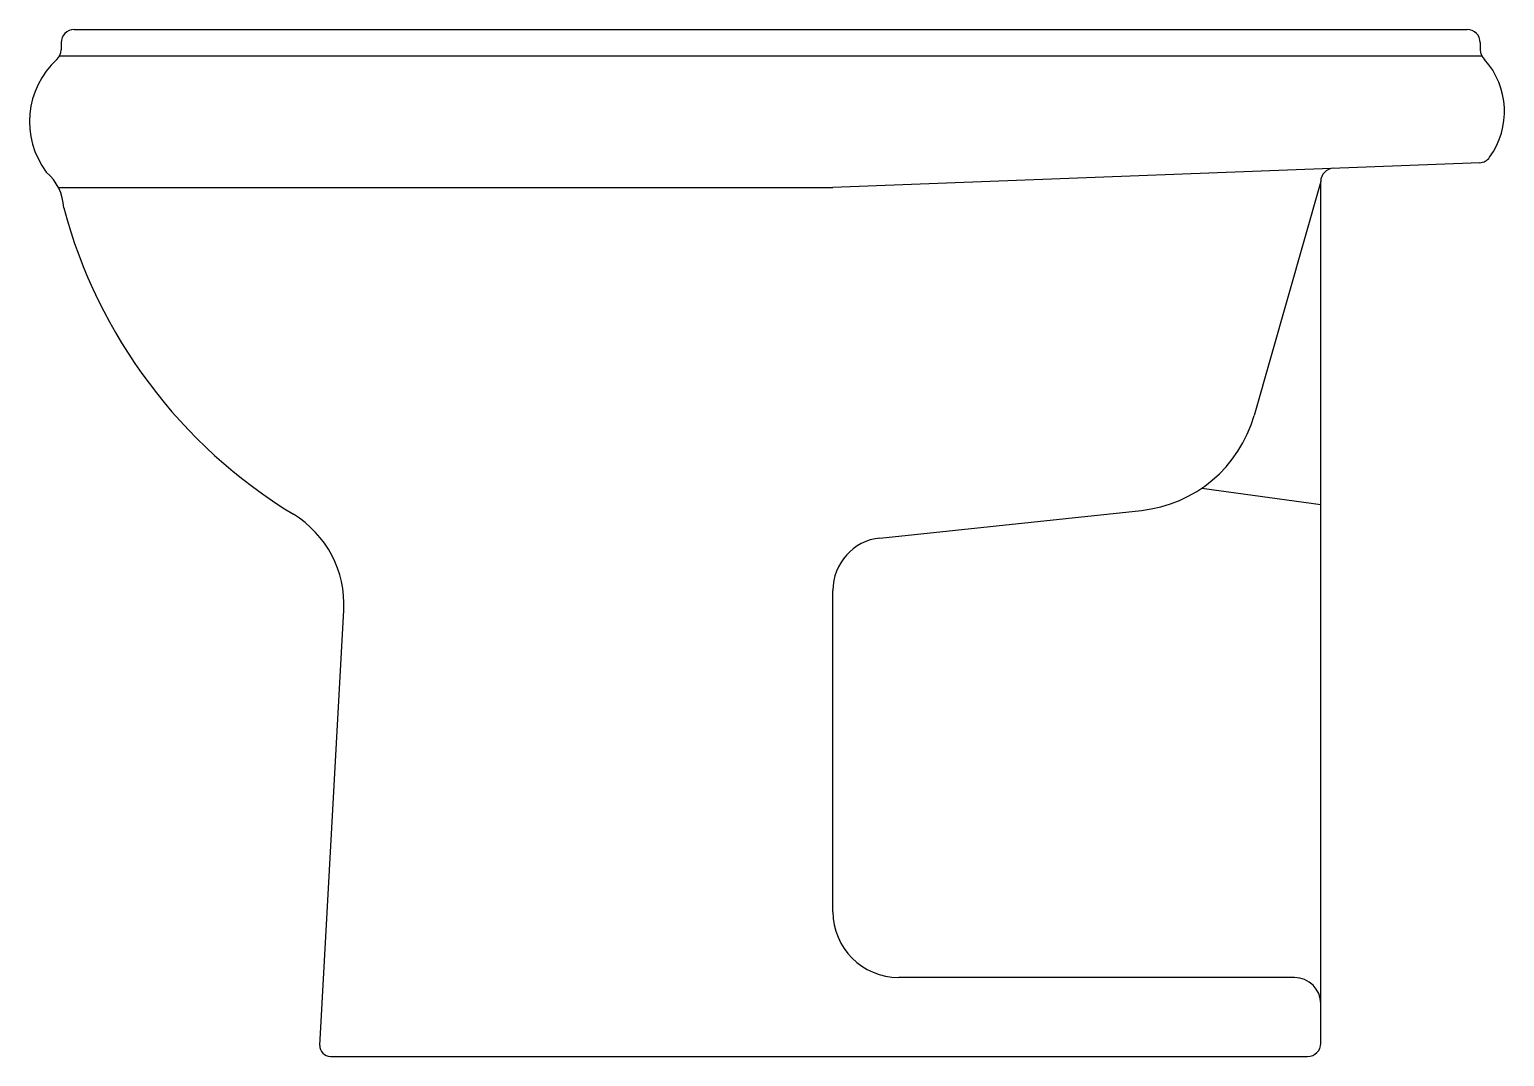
# Model space of a CAD drawing. Header units: millimetres. Extents: x -2978.43 to -2977.87, y 2972.285 to 2972.675.
import ezdxf

# ---------------------------------------------------------------- set-up
doc = ezdxf.new("R2010")
doc.units = ezdxf.units.MM
doc.header["$LTSCALE"] = 10
doc.layers.add('banheiro_louças', color=2, linetype='Continuous')

msp = doc.modelspace()

# ---------------------------------------------------------------- linework, layer by layer
at = {"layer": 'banheiro_louças'}
for p, q in [((-2978.413285994291, 2972.674824942323), (-2977.884491248215, 2972.674824942323)), ((-2978.418843651846, 2972.664824942322), (-2977.87893359066, 2972.664824942322)), ((-2978.418285994291, 2972.669824942323), (-2978.418285994291, 2972.667119630451)), ((-2977.879491248215, 2972.669824942323), (-2977.879491248215, 2972.667119630451)), ((-2977.879667562915, 2972.624238594285), (-2978.125337516854, 2972.614828606164)), ((-2978.419351697537, 2972.614824942324), (-2978.125528893386, 2972.614824942324)), ((-2977.940053400977, 2972.61711346329), (-2977.965317688436, 2972.528268596056)), ((-2977.940053400977, 2972.289824942332), (-2977.940053400977, 2972.61711346329)), ((-2977.985249510422, 2972.500629591434), (-2977.940053400977, 2972.494392912335)), ((-2978.107390959723, 2972.481718882768), (-2978.00814858785, 2972.492222307103)), ((-2978.125285994298, 2972.33982494233), (-2978.125285994298, 2972.461829963227)), ((-2978.320053400968, 2972.289045069224), (-2978.310942902327, 2972.454344139343)), ((-2977.950053400977, 2972.314824942331), (-2978.100285994298, 2972.314824942331)), ((-2978.316059462542, 2972.284824942331), (-2977.945053400977, 2972.284824942331))]:
    msp.add_line(p, q, dxfattribs=at)
for centre, radius, start, end in [((-2978.413285994291, 2972.669824942323), 0.004999999999881659, 90, 180), ((-2977.884491248215, 2972.669824942323), 0.004999999999881659, 7.016477563892661e-15, 90), ((-2978.42328599429, 2972.667119630451), 0.004999999999881766, 312.5350028267601, 7.016477563892661e-15), ((-2977.874491248215, 2972.667119630451), 0.004999999999881766, 180, 227.4649971732399), ((-2978.398244327625, 2972.639824942323), 0.03204166666590904, 132.5350028267601, 216.7932864915917), ((-2977.899838812162, 2972.643666543), 0.02955281785784468, 323.9829753122503, 41.9845317779258), ((-2977.879979454346, 2972.629228857178), 0.004999999999881766, 273.5763343774353, 323.9829753122503), ((-2978.436347404372, 2972.606196391446), 0.01906058606256763, 2.595753060974566, 49.24175874363345), ((-2977.935053400977, 2972.61711346329), 0.004999999999881766, 92.1935493331537, 180), ((-2978.125528893386, 2972.619824942324), 0.004999999999881766, 270, 272.1935493331537), ((-2978.228353531033, 2972.657845739614), 0.1956589046456145, 195.0442253153574, 238.6716977651157), ((-2978.013411001413, 2972.541944605957), 0.04999999999881766, 276.0414707107078, 344.126152971149), ((-2978.350882286587, 2972.456545408266), 0.03999999999905413, 356.8453208363215, 58.67169776511568), ((-2978.105285994298, 2972.461829963227), 0.01999999999952706, 96.0414707107078, 180), ((-2978.100285994298, 2972.33982494233), 0.02499999999940883, 180, 270), ((-2977.950053400977, 2972.304824942331), 0.009999999999763531, 7.016477563892661e-15, 90), ((-2977.945053400977, 2972.289824942332), 0.004999999999881766, 270, 7.016477563892661e-15), ((-2978.316059462542, 2972.288824942331), 0.003999999999905413, 176.8453208363215, 270)]:
    msp.add_arc(centre, radius, start, end, dxfattribs=at)

doc.saveas('drawing.dxf')
